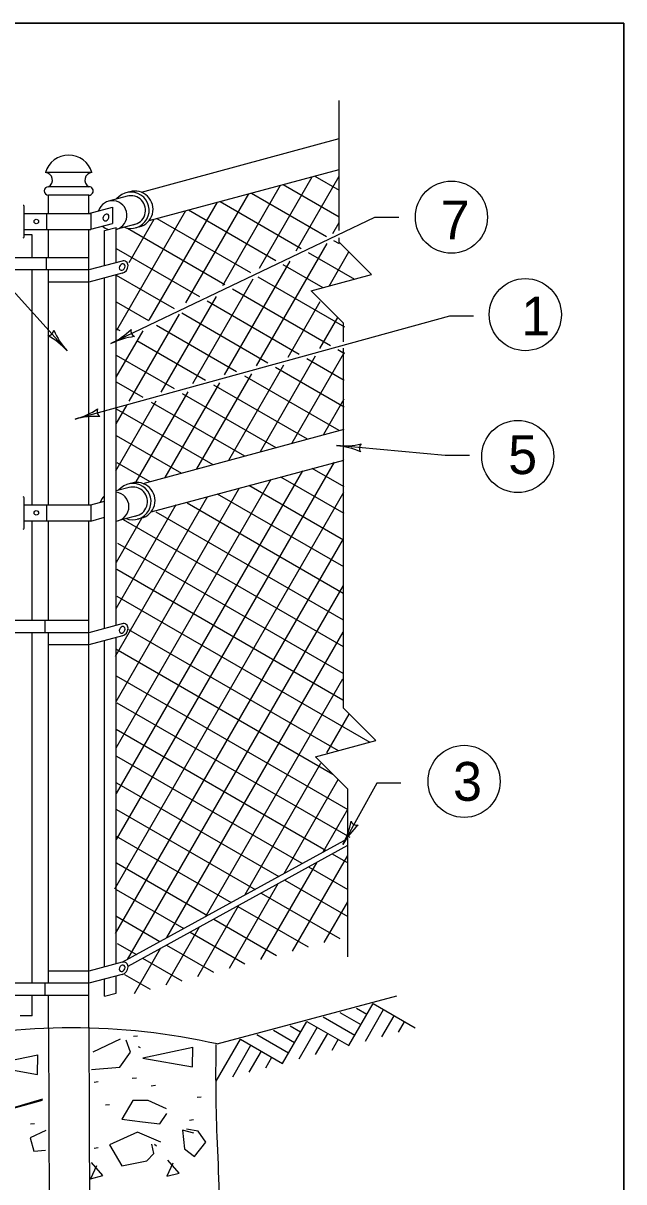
# Model space of a CAD drawing. Extents: x 1007 to 1035.5, y 1000.5 to 1021.5.
# Drawn here: x 1032.41 to 1035.5, y 1015.53 to 1021.5 of the extents above; entities that cross this region are included whole.
import ezdxf

# ---------------------------------------------------------------- set-up
doc = ezdxf.new("R2010")
doc.units = 0
for name, color, linetype in [('Level 1', 7, 'Continuous'), ('Level 10', 7, 'Continuous'), ('Level 11', 7, 'Continuous')]:
    doc.layers.add(name, color=color, linetype=linetype)

msp = doc.modelspace()

# ---------------------------------------------------------------- linework, layer by layer
at = {"layer": 'Level 1'}
for p, q in [((1031.5109, 1021.0603), (1032.6337, 1019.8125)), ((1033.016, 1020.6294), (1034.0344, 1020.9058)), ((1033.056, 1020.4841), (1034.0344, 1020.7465)), ((1032.7613, 1020.7313), (1032.522, 1020.7313)), ((1033.6238, 1020.2387), (1033.8955, 1020.7093)), ((1033.8128, 1020.3281), (1034.0343, 1020.7117)), ((1033.9088, 1020.7129), (1034.0343, 1020.6403)), ((1032.7459, 1020.658), (1032.5374, 1020.658)), ((1032.9578, 1020.6325), (1032.9378, 1020.6271)), ((1033.2454, 1020.0598), (1033.57, 1020.622)), ((1033.4346, 1020.1493), (1033.7328, 1020.6657)), ((1033.5834, 1020.6256), (1033.9698, 1020.4023)), ((1033.7461, 1020.6693), (1034.0343, 1020.5028)), ((1032.4126, 1020.4006), (1032.4126, 1020.5568)), ((1032.7459, 1020.6141), (1032.5374, 1020.6141)), ((1032.5376, 1020.5203), (1032.5376, 1020.6141)), ((1032.7458, 1020.5203), (1032.7458, 1020.6141)), ((1032.9434, 1020.6095), (1032.8471, 1020.5838)), ((1033.0563, 1019.9704), (1033.4073, 1020.5783)), ((1033.4208, 1020.582), (1033.839, 1020.3404)), ((1032.4126, 1020.5203), (1032.7558, 1020.5203)), ((1032.5276, 1020.5203), (1032.5276, 1020.437)), ((1032.7458, 1020.5203), (1032.8665, 1020.5527)), ((1032.7558, 1020.5203), (1032.7558, 1020.437)), ((1034.217, 1020.5002), (1032.8594, 1019.8502)), ((1032.8665, 1020.5527), (1032.8665, 1020.4693)), ((1032.8889, 1019.9188), (1033.2445, 1020.5347)), ((1033.2582, 1020.5383), (1033.708, 1020.2785)), ((1034.342, 1020.5002), (1034.217, 1020.5002)), ((1032.4126, 1020.437), (1032.7558, 1020.437)), ((1032.5376, 1020.2918), (1032.5376, 1020.437)), ((1032.7458, 1019.0203), (1032.7458, 1020.437)), ((1032.7558, 1020.4397), (1032.8665, 1020.4693)), ((1032.8263, 1020.4325), (1032.8868, 1020.4487)), ((1032.8868, 1020.4388), (1032.9889, 1020.4662)), ((1032.8868, 1020.2671), (1032.8868, 1020.4487)), ((1032.9442, 1020.4446), (1033.4462, 1020.1547)), ((1032.9529, 1020.2678), (1033.0818, 1020.491)), ((1033.0067, 1020.4515), (1032.9866, 1020.4461)), ((1033.0957, 1020.4948), (1033.5772, 1020.2167)), ((1034.0019, 1020.4174), (1034.0343, 1020.4734)), ((1032.4543, 1020.4109), (1032.4126, 1020.4109)), ((1032.4543, 1020.2918), (1032.4543, 1020.4109)), ((1032.8263, 1020.2509), (1032.8263, 1020.4325)), ((1034.0056, 1020.3817), (1034.0343, 1020.3652)), ((1032.8868, 1020.3403), (1033.3152, 1020.0928)), ((1033.6081, 1019.7353), (1033.972, 1020.3656)), ((1033.8754, 1020.3194), (1034.113, 1020.1823)), ((1033.9828, 1020.1459), (1034.0845, 1020.3222)), ((1032.7458, 1020.2918), (1032.3603, 1020.2918)), ((1032.5276, 1020.2293), (1032.5276, 1020.2918)), ((1032.917, 1020.2752), (1032.7458, 1020.2293)), ((1033.4446, 1019.6902), (1033.7821, 1020.2748)), ((1032.7458, 1020.2293), (1032.3603, 1020.2293)), ((1032.4543, 1019.0203), (1032.4543, 1020.2293)), ((1032.5376, 1019.0203), (1032.5376, 1020.2293)), ((1032.9169, 1020.2128), (1032.7458, 1020.1669)), ((1032.8868, 1018.3996), (1032.8868, 1020.2047)), ((1032.8868, 1020.2028), (1033.1843, 1020.0309)), ((1033.7451, 1020.2571), (1033.9501, 1020.1388)), ((1033.8899, 1020.1227), (1034.201, 1020.2058)), ((1032.7458, 1020.1669), (1032.5376, 1020.1669)), ((1032.8263, 1018.3833), (1032.8263, 1020.1885)), ((1033.2809, 1019.6449), (1033.5922, 1020.1839)), ((1033.615, 1020.1948), (1034.0621, 1019.9368)), ((1033.1173, 1019.5997), (1033.4022, 1020.0931)), ((1033.4846, 1020.1325), (1033.9898, 1019.8408)), ((1032.8868, 1020.0652), (1033.0533, 1019.969)), ((1033.3543, 1020.0702), (1033.8287, 1019.7963)), ((1033.7718, 1019.7805), (1033.9371, 1020.0668)), ((1034.6016, 1019.9917), (1032.6754, 1019.4618)), ((1032.9537, 1019.5545), (1033.2122, 1020.0022)), ((1033.2241, 1020.0079), (1033.6676, 1019.7518)), ((1033.9356, 1019.8258), (1034.0275, 1019.985)), ((1034.7266, 1019.9917), (1034.6016, 1019.9917)), ((1032.8868, 1019.9277), (1032.9045, 1019.9174)), ((1032.8868, 1019.6767), (1033.0246, 1019.9154)), ((1033.0938, 1019.9456), (1033.5065, 1019.7073)), ((1032.9933, 1019.8662), (1033.3455, 1019.6628)), ((1032.8868, 1019.7901), (1033.1843, 1019.6183)), ((1033.6288, 1019.2943), (1033.9133, 1019.7871)), ((1033.7919, 1019.3388), (1034.0614, 1019.8056)), ((1034.0273, 1019.8192), (1034.0614, 1019.7995)), ((1033.4655, 1019.2499), (1033.7488, 1019.7408)), ((1033.707, 1019.729), (1034.0601, 1019.5252)), ((1033.8671, 1019.7741), (1034.0608, 1019.6623)), ((1033.3022, 1019.2054), (1033.5845, 1019.6945)), ((1033.5469, 1019.6839), (1034.0318, 1019.4041)), ((1032.8868, 1019.6526), (1033.0233, 1019.5738)), ((1032.9886, 1019.1385), (1033.2562, 1019.6021)), ((1033.1392, 1019.1611), (1033.4204, 1019.6483)), ((1033.3868, 1019.6388), (1033.8698, 1019.36)), ((1032.884, 1019.1956), (1033.0919, 1019.5558)), ((1033.0666, 1019.5487), (1033.5461, 1019.2718)), ((1033.2267, 1019.5938), (1033.7079, 1019.3159)), ((1033.9551, 1019.3832), (1034.0603, 1019.5654)), ((1032.8857, 1019.4367), (1032.9426, 1019.5353)), ((1032.8868, 1019.5151), (1033.3843, 1019.2278)), ((1032.8868, 1019.3775), (1033.2223, 1019.1837)), ((1033.026, 1019.1294), (1034.0596, 1019.4103)), ((1034.5802, 1019.2738), (1034.0215, 1019.325)), ((1033.066, 1018.9841), (1034.0588, 1019.2505)), ((1034.0569, 1019.252), (1034.0588, 1019.2508)), ((1034.7052, 1019.2738), (1034.5802, 1019.2738)), ((1032.8873, 1017.5336), (1033.8468, 1019.1957)), ((1032.8886, 1017.2978), (1034.0095, 1019.2393)), ((1032.8893, 1019.2386), (1033.0592, 1019.1405)), ((1033.8942, 1019.2084), (1034.0582, 1019.1137)), ((1032.8859, 1017.7694), (1033.6842, 1019.1521)), ((1032.9678, 1019.1325), (1032.9478, 1019.1271)), ((1033.7315, 1019.1648), (1034.0576, 1018.9765)), ((1032.8793, 1017.0433), (1034.0581, 1019.0853)), ((1032.8831, 1018.2412), (1033.3587, 1019.0649)), ((1032.8854, 1018.0069), (1033.5214, 1019.1085)), ((1032.9534, 1019.1095), (1032.8868, 1019.0916)), ((1033.4061, 1019.0776), (1034.0563, 1018.7022)), ((1033.5688, 1019.1213), (1034.0569, 1018.8393)), ((1032.4126, 1018.9006), (1032.4126, 1019.0568)), ((1032.4126, 1019.0203), (1032.7558, 1019.0203)), ((1032.5276, 1019.0203), (1032.5276, 1018.937)), ((1032.7558, 1019.0204), (1032.8263, 1019.0393)), ((1032.7558, 1019.0203), (1032.7558, 1018.937)), ((1032.887, 1018.4863), (1033.1959, 1019.0213)), ((1033.2513, 1019.0296), (1034.0556, 1018.5651)), ((1032.7558, 1018.9369), (1032.8263, 1018.9558)), ((1032.8878, 1018.7256), (1033.0181, 1018.9513)), ((1032.8968, 1018.9388), (1032.9989, 1018.9662)), ((1033.0167, 1018.9515), (1032.9966, 1018.9461)), ((1033.0906, 1018.9848), (1034.055, 1018.4278)), ((1032.4126, 1018.937), (1032.7558, 1018.937)), ((1032.4543, 1018.4242), (1032.4543, 1018.937)), ((1032.5376, 1018.4242), (1032.5376, 1018.937)), ((1032.7458, 1016.3276), (1032.7458, 1018.937)), ((1032.9223, 1018.9444), (1034.0543, 1018.2908)), ((1032.8835, 1016.8126), (1034.0569, 1018.845)), ((1032.8933, 1018.8236), (1034.0537, 1018.1535)), ((1032.8893, 1018.6883), (1034.0531, 1018.0163)), ((1032.9438, 1016.6788), (1034.0558, 1018.6049)), ((1032.8894, 1018.5507), (1034.1925, 1017.7983)), ((1032.7458, 1018.4242), (1032.3603, 1018.4242)), ((1032.5199, 1018.3618), (1032.5199, 1018.4242)), ((1032.9214, 1018.4088), (1032.7458, 1018.3618)), ((1032.7458, 1018.3618), (1032.359, 1018.3618)), ((1032.4543, 1016.5567), (1032.4543, 1018.3618)), ((1032.5376, 1016.5567), (1032.5376, 1018.3618)), ((1032.9493, 1018.3786), (1034.0297, 1017.7548)), ((1033.1469, 1016.7925), (1034.0547, 1018.3648)), ((1032.7458, 1018.2993), (1032.5376, 1018.2993)), ((1032.9183, 1018.3455), (1032.7458, 1018.2993)), ((1032.8263, 1016.6407), (1032.8263, 1018.3209)), ((1032.8868, 1016.6568), (1032.8868, 1018.3371)), ((1032.8841, 1018.2788), (1034.0009, 1017.6339)), ((1032.8869, 1018.1395), (1034.0783, 1017.4516)), ((1033.3456, 1016.8983), (1034.0536, 1018.1246)), ((1032.8889, 1018.0009), (1034.0884, 1017.3083)), ((1033.9711, 1017.7433), (1034.0863, 1017.9428)), ((1032.8863, 1017.8649), (1033.9673, 1017.2408)), ((1033.9117, 1017.7233), (1034.2228, 1017.8063)), ((1032.8886, 1017.726), (1033.8415, 1017.1758)), ((1033.5496, 1017.0133), (1033.9407, 1017.6907)), ((1032.8884, 1017.5885), (1033.7233, 1017.1065)), ((1033.7503, 1017.1228), (1034.0292, 1017.6057)), ((1034.2277, 1017.5879), (1034.0536, 1017.2717)), ((1034.3527, 1017.5879), (1034.2277, 1017.5879)), ((1032.8881, 1017.4512), (1033.6014, 1017.0394)), ((1033.9502, 1017.2307), (1034.0783, 1017.4528)), ((1032.8863, 1017.3147), (1033.4777, 1016.9733)), ((1032.917, 1016.6649), (1034.0783, 1017.3028)), ((1032.9473, 1016.6458), (1034.0783, 1017.2671)), ((1033.9984, 1017.2227), (1034.0783, 1017.1766)), ((1032.8873, 1017.1766), (1033.3565, 1016.9058)), ((1033.6317, 1016.679), (1033.9215, 1017.181)), ((1033.7943, 1016.7226), (1034.0783, 1017.2144)), ((1033.8763, 1017.1557), (1034.0783, 1017.0391)), ((1032.8867, 1017.0394), (1033.2351, 1016.8383)), ((1033.469, 1016.6354), (1033.7202, 1017.0705)), ((1033.7549, 1017.0883), (1034.0783, 1016.9015)), ((1033.6326, 1017.0213), (1034.0373, 1016.7878)), ((1033.3063, 1016.5918), (1033.5158, 1016.9548)), ((1033.5129, 1016.953), (1033.8746, 1016.7442)), ((1033.9571, 1016.7663), (1034.0783, 1016.9763)), ((1032.884, 1016.9034), (1033.1109, 1016.7724)), ((1033.3892, 1016.8868), (1033.7119, 1016.7005)), ((1033.1435, 1016.5483), (1033.3159, 1016.8469)), ((1033.2673, 1016.8197), (1033.5492, 1016.6569)), ((1032.8916, 1016.7615), (1032.9903, 1016.7045)), ((1032.9808, 1016.5047), (1033.1165, 1016.7398)), ((1033.1449, 1016.7528), (1033.3865, 1016.6133)), ((1033.0211, 1016.6868), (1033.2238, 1016.5698)), ((1032.7458, 1016.6191), (1032.5376, 1016.6191)), ((1032.917, 1016.6649), (1032.7458, 1016.6191)), ((1032.9169, 1016.6025), (1032.7458, 1016.5567)), ((1032.8263, 1016.4898), (1032.8263, 1016.5783)), ((1032.8868, 1016.506), (1032.8868, 1016.5944)), ((1032.9292, 1016.6023), (1033.061, 1016.5262)), ((1032.7458, 1016.5567), (1032.3603, 1016.5567)), ((1032.5199, 1016.4943), (1032.5199, 1016.5567)), ((1032.8263, 1016.4898), (1032.8868, 1016.506)), ((1032.7458, 1016.4943), (1032.3603, 1016.4943)), ((1032.4543, 1016.3901), (1032.4543, 1016.4943)), ((1032.5376, 1016.3276), (1032.5376, 1016.4943)), ((1033.4056, 1016.2443), (1034.3319, 1016.4923)), ((1034.0838, 1016.2358), (1034.2088, 1016.4523)), ((1034.2088, 1016.4523), (1034.4253, 1016.3273)), ((1032.4543, 1016.3901), (1032.3917, 1016.3901)), ((1033.9528, 1016.3838), (1034.1151, 1016.29)), ((1034.0381, 1016.4067), (1034.1463, 1016.3441)), ((1034.1234, 1016.4295), (1034.1776, 1016.3983)), ((1034.1692, 1016.2588), (1034.263, 1016.4211)), ((1034.2545, 1016.2816), (1034.3171, 1016.3898)), ((1032.5376, 1016.3271), (1032.5487, 1013.5776)), ((1032.7458, 1016.328), (1032.7569, 1013.5776)), ((1033.7423, 1016.1444), (1033.8673, 1016.3609)), ((1033.7818, 1016.338), (1033.836, 1016.3068)), ((1033.8277, 1016.1673), (1033.9214, 1016.3296)), ((1033.8673, 1016.3609), (1034.0838, 1016.2358)), ((1034.3399, 1016.3044), (1034.3712, 1016.3586)), ((1033.4007, 1016.0529), (1033.5258, 1016.2694)), ((1033.5258, 1016.2694), (1033.7423, 1016.1444)), ((1033.6112, 1016.2923), (1033.7735, 1016.1985)), ((1033.6965, 1016.3152), (1033.8048, 1016.2526)), ((1033.913, 1016.1901), (1033.9755, 1016.2984)), ((1033.9984, 1016.213), (1034.0297, 1016.2671)), ((1033.4861, 1016.0758), (1033.5798, 1016.2382)), ((1033.5714, 1016.0987), (1033.634, 1016.2069)), ((1033.6568, 1016.1215), (1033.6881, 1016.1757))]:
    msp.add_line(p, q, dxfattribs=at)
for points in [[(1034.0343, 1020.4328), (1034.0345, 1021.1016)], [(1034.201, 1020.2058), (1034.0343, 1020.3724), (1034.0343, 1020.3953)], [(1034.0566, 1019.8593), (1034.0566, 1019.9559), (1033.8899, 1020.1227)], [(1034.0566, 1019.7059), (1034.0566, 1019.8274)], [(1034.2228, 1017.8063), (1034.056, 1017.973), (1034.0566, 1019.7059)], [(1034.0783, 1016.6922), (1034.0783, 1017.5564), (1033.9117, 1017.7232)], [(1032.759, 1016.113), (1032.9048, 1016.1246), (1032.9608, 1016.2019), (1032.9368, 1016.2633)], [(1032.9075, 1016.2686), (1032.7665, 1016.203)], [(1032.9966, 1016.2851), (1032.9753, 1016.2824)], [(1033.0116, 1016.2248), (1033.0009, 1016.2301)], [(1033.2814, 1016.2254), (1033.0228, 1016.1721), (1033.2788, 1016.1268), (1033.2814, 1016.2281)], [(1032.483, 1016.1862), (1032.2243, 1016.1328), (1032.4803, 1016.0875), (1032.483, 1016.1888)], [(1032.7937, 1016.0494), (1032.7723, 1016.0468)], [(1032.99, 1016.0691), (1032.9687, 1016.0664)], [(1033.0882, 1016.0298), (1033.0668, 1016.0272)], [(1033.3238, 1015.9709), (1033.3025, 1015.9683)], [(1032.5075, 1015.9607), (1032.2568, 1015.886), (1032.5075, 1015.9553)], [(1032.8526, 1015.9317), (1032.8313, 1015.929)], [(1033.1449, 1015.91), (1033.0516, 1015.9527), (1032.9716, 1015.9527), (1032.9156, 1015.8567), (1033.0223, 1015.8433), (1033.1103, 1015.8327), (1033.1476, 1015.886)], [(1033.2846, 1015.8531), (1033.2632, 1015.8504)], [(1032.5247, 1015.7995), (1032.4433, 1015.7617), (1032.4619, 1015.6923), (1032.523, 1015.6972)], [(1032.4664, 1015.8335), (1032.4451, 1015.8308)], [(1033.1156, 1015.7393), (1032.9956, 1015.79), (1032.8516, 1015.7259), (1032.9156, 1015.6166), (1033.0436, 1015.6433), (1033.0809, 1015.6806), (1033.0703, 1015.7286)], [(1033.2863, 1015.7847), (1033.2276, 1015.8007), (1033.2383, 1015.7046), (1033.289, 1015.6646), (1033.3477, 1015.7393), (1033.3077, 1015.7953), (1033.249, 1015.806)], [(1033.0836, 1015.7286), (1033.0943, 1015.7206)], [(1032.7937, 1015.7091), (1032.7723, 1015.7064)], [(1032.7855, 1015.6173), (1032.7535, 1015.5507), (1032.8175, 1015.5667), (1032.7588, 1015.6333)], [(1033.1782, 1015.6304), (1033.1462, 1015.5638), (1033.2103, 1015.5798), (1033.1515, 1015.6464)]]:
    msp.add_lwpolyline(points, dxfattribs=at)
for centre, radius in [((1034.6124, 1020.5014), 0.1857), ((1032.475, 1020.4787), 0.0117), ((1034.9927, 1019.9994), 0.1857), ((1034.9538, 1019.269), 0.1857), ((1032.475, 1018.9787), 0.0117), ((1034.6775, 1017.5963), 0.1857)]:
    msp.add_circle(centre, radius, dxfattribs=at)
for centre, radius, start, end in [((1032.6417, 1020.6956), 0.1249, 16.64554, 163.37244), ((1032.5191, 1020.6924), 0.039, 298.1005, 85.68557), ((1032.7643, 1020.6924), 0.039, 94.31443, 241.8995), ((1032.5375, 1020.6361), 0.0219, 90.14505, 269.85495), ((1032.7458, 1020.6361), 0.0219, 269.85495, 90.14505), ((1032.9622, 1020.5366), 0.0938, 246.30646, 141.60939), ((1032.9823, 1020.542), 0.0938, 284.1012, 106.09929), ((1032.4074, 1020.5568), 0.00521, 0, 90), ((1032.8665, 1020.511), 0.0753, 285.60027, 162.68757), ((1032.9622, 1020.5366), 0.0753, 279.44438, 105.52751), ((1032.8665, 1020.511), 0.0753, 227.28703, 255.32261), ((1032.4074, 1020.4005), 0.00521, 270, 0), ((1032.9246, 1020.2539), 0.0227, 355.58519, 109.56871), ((1032.9075, 1020.2514), 0.0397, 283.67924, 1.16017), ((1032.5343, 1019.923), 0.0313, 270.7561, 352.87279), ((1032.9243, 1020.074), 0.3909, 203.32866, 221.97539), ((1032.6905, 1020.2033), 0.3909, 295.56345, 314.23223), ((1032.9933, 1019.9148), 0.0313, 164.33805, 246.45474), ((1032.3431, 1019.551), 0.3909, 41.9815, 60.65029), ((1032.6905, 1020.2033), 0.3909, 295.55123, 295.56345), ((1033.0279, 1019.498), 0.3909, 96.91061, 115.55734), ((1032.3431, 1019.551), 0.3909, 41.96928, 41.9815), ((1032.5717, 1019.8387), 0.3909, 285.38236, 304.05114), ((1032.8188, 1019.5011), 0.0313, 154.15696, 236.27365), ((1032.5717, 1019.8387), 0.3909, 285.37013, 285.38236), ((1032.7791, 1019.0848), 0.3909, 86.72952, 105.37625), ((1034.0572, 1019.7143), 0.3909, 264.74634, 264.75857), ((1034.0572, 1019.7143), 0.3909, 264.75857, 283.42735), ((1033.9858, 1018.9357), 0.3909, 66.10573, 84.75246), ((1034.1695, 1019.3114), 0.0313, 133.53317, 215.64986), ((1032.9722, 1019.0366), 0.0938, 246.30646, 141.60939), ((1032.9923, 1019.042), 0.0938, 284.1012, 106.09929), ((1032.8765, 1019.011), 0.0753, 131.86138, 162.68757), ((1032.8765, 1019.011), 0.0753, 277.82515, 82.17649), ((1032.9722, 1019.0366), 0.0753, 279.44438, 105.52751), ((1032.4074, 1019.0568), 0.00521, 0, 90), ((1032.4074, 1018.9005), 0.00521, 270, 0), ((1032.9246, 1018.3863), 0.0227, 355.58519, 109.56871), ((1032.9075, 1018.3838), 0.0397, 283.67924, 1.16017), ((1033.7111, 1017.4602), 0.3909, 331.16893, 349.83771), ((1034.3961, 1017.0831), 0.3909, 132.51608, 151.16281), ((1034.1253, 1017.4019), 0.0313, 199.94352, 282.06022), ((1033.7111, 1017.4602), 0.3909, 331.1567, 331.16893), ((1032.9075, 1016.6411), 0.0397, 283.67924, 1.16017), ((1032.9246, 1016.6437), 0.0227, 355.58519, 109.56871), ((1032.6556, 1012.9109), 3.4167, 77.31962, 102.68038)]:
    msp.add_arc(centre, radius, start, end, dxfattribs=at)
for points in [[(1032.8339, 1020.4831), (1032.8261, 1020.4811), (1032.8104, 1020.4933), (1032.834, 1020.5251), (1032.8568, 1020.5057), (1032.8416, 1020.4852), (1032.8339, 1020.4831)], [(1032.9169, 1020.2276), (1032.9091, 1020.2256), (1032.8934, 1020.2378), (1032.917, 1020.2696), (1032.9398, 1020.2502), (1032.9246, 1020.2297), (1032.9169, 1020.2276)], [(1032.9169, 1018.36), (1032.9091, 1018.358), (1032.8934, 1018.3703), (1032.917, 1018.402), (1032.9398, 1018.3826), (1032.9246, 1018.3621), (1032.9169, 1018.36)], [(1032.9169, 1016.6174), (1032.9091, 1016.6153), (1032.8934, 1016.6276), (1032.917, 1016.6593), (1032.9398, 1016.6399), (1032.9246, 1016.6194), (1032.9169, 1016.6174)]]:
    msp.add_open_spline(points, degree=3, dxfattribs=at)
msp.add_spline([(1033.3986, 1016.242), (1033.3986, 1016.2081), (1033.3986, 1016.0217), (1033.4043, 1015.7676), (1033.4154, 1015.4794), (1033.4154, 1015.1519), (1033.4211, 1014.9033), (1033.4211, 1014.6493), (1033.4324, 1014.3724), (1033.4324, 1014.1409), (1033.455, 1013.8528), (1033.4154, 1013.5591), (1033.4154, 1013.3276), (1033.3533, 1013.2089), (1033.0823, 1013.2373), (1033.0653, 1013.2373), (1032.7377, 1013.2259), (1032.4553, 1013.2373), (1032.1164, 1013.2428), (1031.9639, 1013.2373), (1031.8904, 1013.4913), (1031.9074, 1013.7624), (1031.8904, 1014.0053), (1031.9074, 1014.2594), (1031.9131, 1014.5419), (1031.93, 1014.7848), (1031.8904, 1015.0559), (1031.93, 1015.2874), (1031.9243, 1015.5473), (1031.9131, 1015.745), (1031.9074, 1015.7676), (1031.9074, 1015.9653), (1031.9074, 1016.1856), (1031.9074, 1016.242), (1031.9074, 1016.2533)], degree=3, dxfattribs=at)
at = {"layer": 'Level 10'}
for p, q in [((1007, 1021.5), (1035.5, 1021.5)), ((1035.5, 1021.5), (1035.5, 1000.5))]:
    msp.add_line(p, q, dxfattribs=at)
at = {"layer": 'Level 11'}
msp.add_lwpolyline([(1007, 1000.5), (1035.5, 1000.5), (1035.5, 1021.5), (1007, 1021.5)], close=True, dxfattribs=at)

# ---------------------------------------------------------------- texts
at = {"layer": 'Level 1'}
for s, p in [('7', (1034.5573, 1020.3868)), ('1', (1034.9727, 1019.8922)), ('5', (1034.9049, 1019.1784)), ('3', (1034.6208, 1017.4963))]:
    msp.add_text(s, height=0.2, dxfattribs=at).set_placement(p)

doc.saveas('drawing.dxf')
